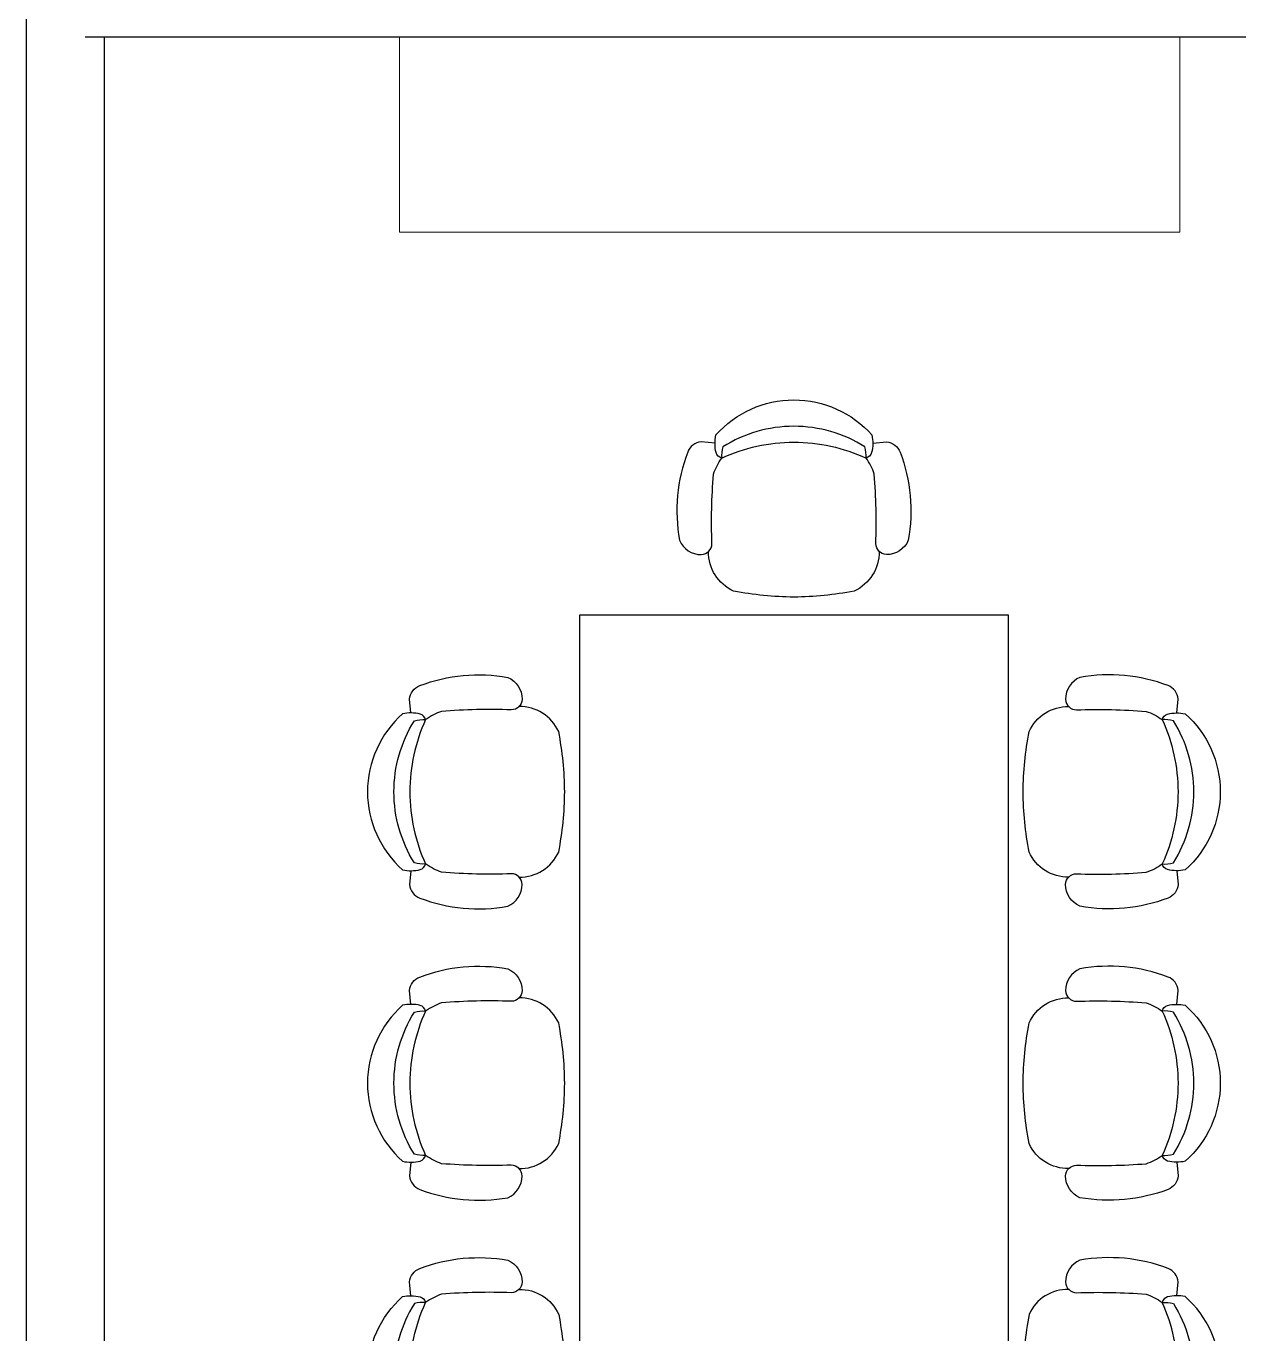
# Model space of a CAD drawing. Header units: inches. Extents: x 478327 to 492265, y -26791 to -22136.
# Drawn here: x 482427.9 to 482567.8, y -23821.7 to -23670.9 of the extents above; entities that cross this region are included whole.
import ezdxf

# ---------------------------------------------------------------- set-up
doc = ezdxf.new("R2010")
doc.units = ezdxf.units.IN
doc.header["$MEASUREMENT"] = 0
doc.layers.add('A-furniture', color=8, linetype='Continuous', lineweight=9)
doc.layers.add('I-FURN', color=1, linetype='Continuous')
doc.layers.add('I-WALL-IN', color=3, linetype='Continuous')

# ---------------------------------------------------------------- blocks, each defined once
blk = doc.blocks.new('gwraghe')
at = {"linetype": 'ByBlock'}
for points in [[(218.7, -117.2, 0.299055), (154.5, -15.4, 0.045852), (0, 0, 0.045852), (-154.5, -15.4, 0.299055), (-218.7, -117.2)], [(-202.2, -394.4), (-237.6, -397.9, -0.28495), (-272.3, -371.7, -0.135714), (-293.4, -145.9, -0.303307), (-237.3, -109, -0.392328), (-210, -137.2, 0.028942), (-206.2, -315.5, 0.074155), (-185, -356.5)], [(202.2, -394.4), (237.6, -397.9, 0.28495), (272.3, -371.7, 0.135714), (293.4, -145.9, 0.303307), (237.3, -109, 0.392328), (210, -137.2, -0.028942), (206.2, -315.5, -0.074155), (185, -356.5)], [(-185, -356.5, 0.108081), (0, -397.2, 0.108081), (185, -356.5)]]:
    blk.add_lwpolyline(points, format="xyb", dxfattribs=at)
blk.add_lwpolyline([(0, -505.6, 0.214073), (200, -415.6, 0.112734), (199.4, -370.4, 0.249489), (185, -356.5, -0.087262), (182, -385.4, -0.141042), (0, -437.8, -0.141042), (-182, -385.4, -0.087262), (-185, -356.5, 0.249489), (-199.4, -370.4, 0.112734), (-200, -415.6, 0.214073)], format="xyb", close=True, dxfattribs=at)
blk = doc.blocks.new('geriafguaoijio')
at = {"linetype": 'ByBlock'}
blk.add_lwpolyline([(550, -2400), (550, 0), (-550, 0), (-550, -2400)], close=True, dxfattribs=at)
at = {"linetype": 'ByBlock', "xscale": -1}
for p, rotation in [((0, 46.1), 180), ((587.6, -453), 90), ((587.6, -1200), 90), ((-587.6, -1947), 270)]:
    blk.add_blockref('gwraghe', p, dxfattribs=dict(at, rotation=rotation))
at = {"linetype": 'ByBlock'}
for p, rotation in [((-587.6, -453), 270), ((-587.6, -1200), 270), ((587.6, -1947), 90)]:
    blk.add_blockref('gwraghe', p, dxfattribs=dict(at, rotation=rotation))

msp = doc.modelspace()

# ---------------------------------------------------------------- linework, layer by layer
at = {"layer": 'A-furniture', "elevation": 6.93}
msp.add_lwpolyline([(482471.015, -23694.639), (482561.015, -23694.639), (482561.015, -23672.139), (482471.015, -23672.139)], close=True, dxfattribs=at)
at = {"layer": 'I-WALL-IN'}
for p, q in [((482427.926, -23663.139, 6.93), (482427.926, -23870.731, 6.93)), ((482434.754, -23672.139, 6.93), (482633.709, -23672.139, 6.93)), ((482436.926, -23672.139, 6.93), (482436.926, -23870.731, 6.93)), ((482436.926, -23672.139, 6.93), (482633.709, -23672.139, 6.93))]:
    msp.add_line(p, q, dxfattribs=at)

# ---------------------------------------------------------------- block references
at = {"layer": 'I-FURN', "linetype": 'ByBlock', "xscale": 0.04500000025145709, "yscale": 0.04500000025145709, "zscale": 0.04500000025145709}
msp.add_blockref('geriafguaoijio', (482516.502, -23738.827, 6.93), dxfattribs=at)

doc.saveas('drawing.dxf')
